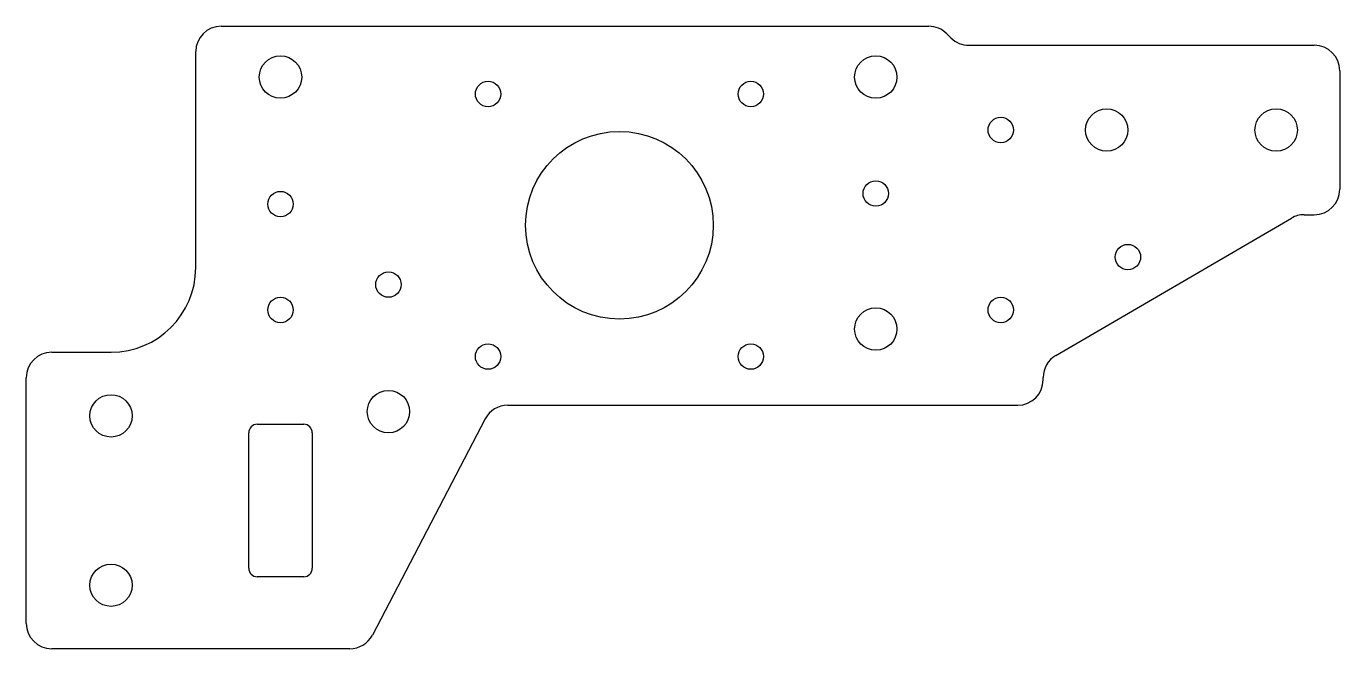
# Model space of a CAD drawing. Extents: x -20 to 135, y -50 to 24.
import ezdxf

# ---------------------------------------------------------------- set-up
doc = ezdxf.new("R2010")
doc.units = 0
doc.layers.add('Pocket001_cs', color=7, linetype='CONTINUOUS')

msp = doc.modelspace()

# ---------------------------------------------------------------- linework, layer by layer
at = {"layer": 'Pocket001_cs'}
for p, q in [((3, 23.5, 0.75), (86.5074, 23.5, 0.75)), ((88.6287, 22.6213, 0.75), (89.1213, 22.1287, 0.75)), ((0, -5, 0.75), (0, 20.5, 0.75)), ((91.2426, 21.25, 0.75), (132, 21.25, 0.75)), ((135, 18.25, 0.75), (135, 4.25, 0.75)), ((101.488, -15.3818, 0.75), (129.299, 0.8413, 0.75)), ((130.811, 1.25, 0.75), (132, 1.25, 0.75)), ((-17, -15, 0.75), (-10, -15, 0.75)), ((-20, -47, 0.75), (-20, -18, 0.75)), ((100, -18.25, 0.75), (100, -17.9731, 0.75)), ((36.8186, -21.25, 0.75), (97, -21.25, 0.75)), ((34.1588, -22.8623, 0.75), (20.8412, -48.3877, 0.75)), ((6.25, -40.5, 0.75), (6.25, -24.5, 0.75)), ((7.25, -23.5, 0.75), (12.75, -23.5, 0.75)), ((13.75, -24.5, 0.75), (13.75, -40.5, 0.75)), ((12.75, -41.5, 0.75), (7.25, -41.5, 0.75)), ((18.1814, -50, 0.75), (-17, -50, 0.75))]:
    msp.add_line(p, q, dxfattribs=at)
for centre, radius in [((10, 17.5), 2.5), ((80.25, 17.5), 2.5), ((34.5, 15.5), 1.5), ((65.5, 15.5), 1.5), ((95, 11.25), 1.5), ((107.5, 11.25), 2.5), ((127.5, 11.25), 2.5), ((50, 0), 11.075), ((80.25, 3.75), 1.5), ((10, 2.5), 1.5), ((110, -3.75), 1.5), ((22.74, -7), 1.5), ((10, -10), 1.5), ((95, -10), 1.5), ((80.25, -12.25), 2.5), ((34.5, -15.5), 1.5), ((65.5, -15.5), 1.5), ((-10, -22.5), 2.5), ((22.74, -22), 2.5), ((-10, -42.5), 2.5)]:
    msp.add_circle(centre, radius, dxfattribs=at)
for centre, radius, start, end in [((3, 20.5, 0.75), 3, 90, 180), ((86.5074, 20.5, 0.75), 3, 45, 90), ((91.2426, 24.25, 0.75), 3, -135, -90), ((132, 18.25, 0.75), 3, 0, 90), ((132, 4.25, 0.75), 3, -90, 0), ((130.811, -1.75, 0.75), 3, 90, 120.256), ((-10, -5, 0.75), 10, -90, 0), ((-17, -18, 0.75), 3, 90, 180), ((103, -17.9731, 0.75), 3, 120.256, 180), ((97, -18.25, 0.75), 3, -90, 0), ((36.8186, -24.25, 0.75), 3, 90, 152.447), ((7.25, -24.5, 0.75), 1, 90, 180), ((12.75, -24.5, 0.75), 1, 0, 90), ((7.25, -40.5, 0.75), 1, 180, -90), ((12.75, -40.5, 0.75), 1, -90, 0), ((-17, -47, 0.75), 3, 180, -90), ((18.1814, -47, 0.75), 3, -90, -27.5528)]:
    msp.add_arc(centre, radius, start, end, dxfattribs=at)

doc.saveas('drawing.dxf')
